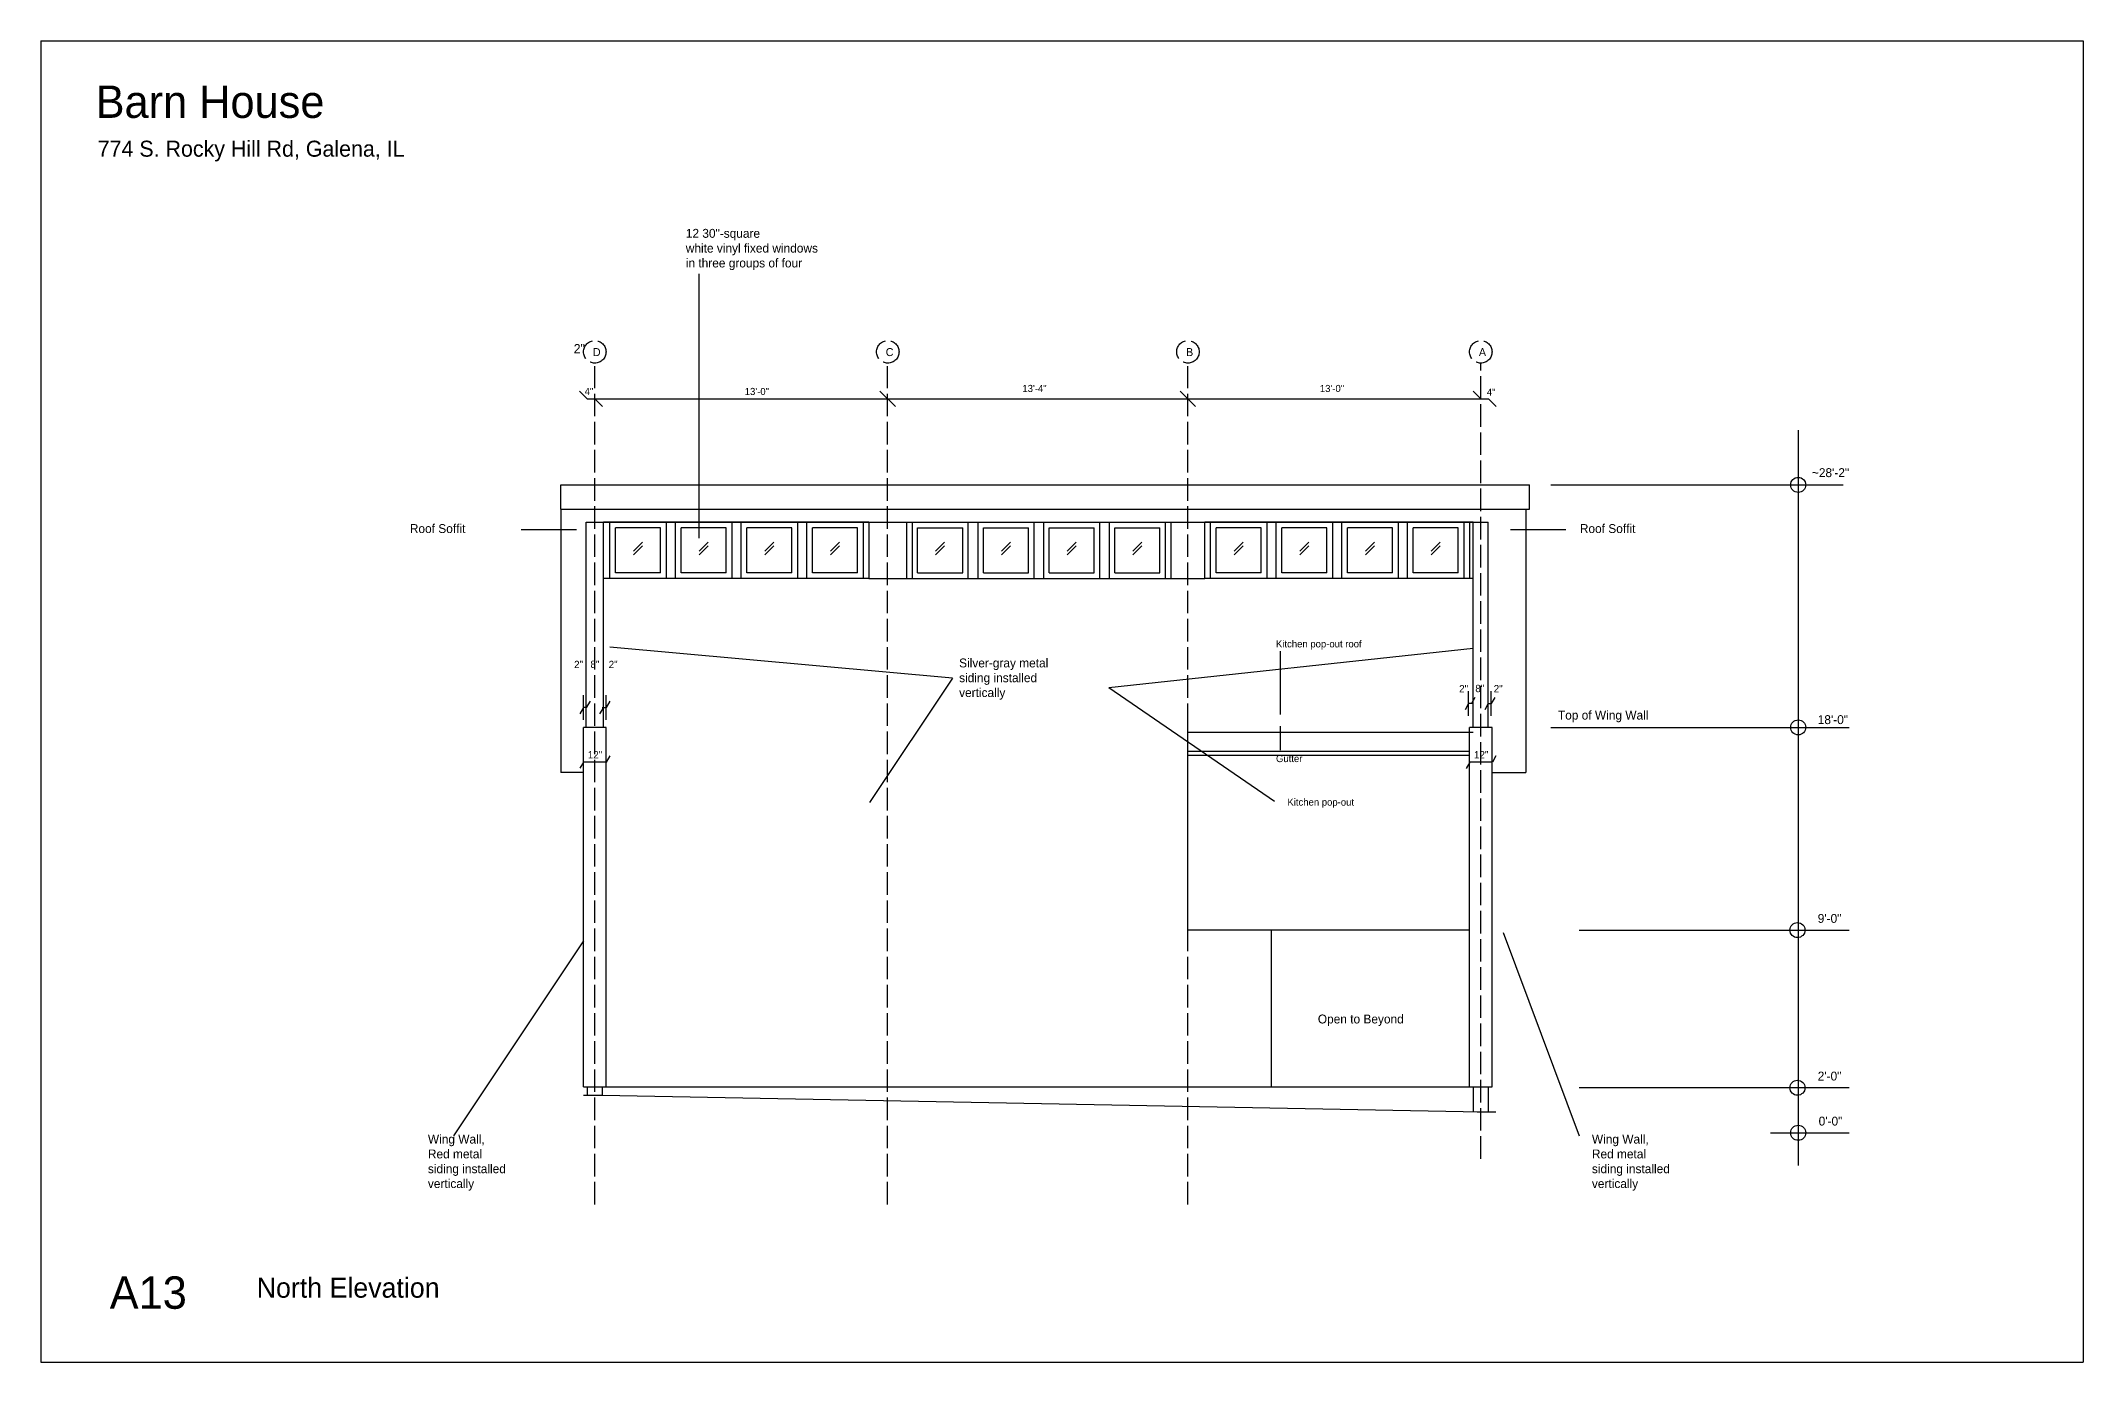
# Model space of a CAD drawing. Header units: inches. Extents: x 967 to 5652, y 0 to 2983.
# Drawn here: x 4564 to 5652, y 0 to 704 of the extents above; entities that cross this region are included whole.
import ezdxf

# ---------------------------------------------------------------- set-up
doc = ezdxf.new("R2010")
doc.units = ezdxf.units.IN
doc.header["$MEASUREMENT"] = 0
doc.linetypes.add('ACAD_ISO02W100', pattern=[15, 12, -3])
for name, color, linetype in [('const', 7, 'Continuous'), ('e1', 7, 'Continuous'), ('e2', 251, 'Continuous'), ('grid', 252, 'ACAD_ISO02W100'), ('walls', 7, 'Continuous')]:
    doc.layers.add(name, color=color, linetype=linetype)

msp = doc.modelspace()

# ---------------------------------------------------------------- linework, layer by layer
for p, q in [((4564.2, 704), (4564.2, 0)), ((4564.2, 704), (5652.2, 704)), ((5652.2, 704), (5652.2, 0)), ((4564.2, 0), (5652.2, 0))]:
    msp.add_line(p, q)
at = {"layer": 'const'}
for p, q in [((4853.3, 348.8), (4851.4, 345.5)), ((4856.8, 352.1), (4854.8, 348.8)), ((4863.9, 348.8), (4861.9, 345.5)), ((4867.3, 352.1), (4865.3, 348.8)), ((5324.8, 350.9), (5322.9, 347.6)), ((5328.2, 354.2), (5326.3, 350.9)), ((5335.3, 350.9), (5333.4, 347.6)), ((5338.8, 354.2), (5336.8, 350.9)), ((4853.3, 319.7), (4851.4, 316.4)), ((4867.3, 323), (4865.3, 319.7)), ((5325.5, 319.7), (5323.6, 316.3)), ((5339.4, 323), (5337.5, 319.7))]:
    msp.add_line(p, q, dxfattribs=at)
at = {"layer": 'e1'}
for p, q in [((4851.2, 517.4), (4855.3, 513.3)), ((4859.3, 513.3), (4863.5, 509.2)), ((5011.2, 517.4), (5019.5, 509.2)), ((5171.2, 517.4), (5179.4, 509.2)), ((5327.3, 517.4), (5331.4, 513.3)), ((5335.4, 513.3), (5339.5, 509.2)), ((4841.3, 454.5), (5357.3, 454.5)), ((4849.6, 443.4), (4820.1, 443.4)), ((5376.7, 443.4), (5347.2, 443.4)), ((5175.3, 230.2), (5175.3, 341)), ((5175.3, 325.6), (5325.3, 325.6)), ((5325.3, 230.2), (5175.3, 230.2)), ((5219.8, 146.7), (5219.8, 230.2)), ((4867.3, 146.7), (5337.3, 146.7))]:
    msp.add_line(p, q, dxfattribs=at)
at = {"layer": 'e2'}
for p, q in [((4914.9, 439), (4914.9, 579.8)), ((4855.3, 513.3), (5335.4, 513.3)), ((5500.4, 496.6), (5500.4, 104.8)), ((5368.6, 467.4), (5524.3, 467.4)), ((4841.3, 454.5), (4841.3, 314.2)), ((4854.8, 447.5), (5335.3, 447.5)), ((5005.3, 447.5), (4863.9, 447.5)), ((4867.3, 417.5), (4867.3, 447.5)), ((4897.3, 447.5), (4897.3, 417.5)), ((4902.3, 417.5), (4902.3, 447.5)), ((4932.3, 447.5), (4932.3, 417.5)), ((4937.3, 417.5), (4937.3, 447.5)), ((4967.3, 447.5), (4967.3, 417.5)), ((4972.3, 417.5), (4972.3, 447.5)), ((5002.3, 447.5), (5002.3, 417.5)), ((5005.3, 447.5), (5005.3, 417.5)), ((5005.3, 447.5), (5024.3, 447.5)), ((5024.3, 447.5), (5184.3, 447.5)), ((5025.3, 447.5), (5025.3, 417.5)), ((5028.3, 447.5), (5028.3, 417.5)), ((5058.3, 417.5), (5058.3, 447.5)), ((5063.3, 447.5), (5063.3, 417.5)), ((5093.3, 417.5), (5093.3, 447.5)), ((5093.3, 447.5), (5098.3, 447.5)), ((5098.3, 447.5), (5098.3, 417.5)), ((5128.3, 417.5), (5128.3, 447.5)), ((5133.3, 447.5), (5133.3, 417.5)), ((5163.3, 417.5), (5163.3, 447.5)), ((5166.3, 417.5), (5166.3, 447.5)), ((5184.3, 417.5), (5184.3, 447.5)), ((5325.3, 447.5), (5184.3, 447.5)), ((5187.3, 417.5), (5187.3, 447.5)), ((5217.3, 447.5), (5217.3, 417.5)), ((5222.3, 417.5), (5222.3, 447.5)), ((5252.3, 447.5), (5252.3, 417.5)), ((5257.3, 447.5), (5252.3, 447.5)), ((5257.3, 417.5), (5257.3, 447.5)), ((5287.3, 447.5), (5287.3, 417.5)), ((5292.3, 417.5), (5292.3, 447.5)), ((5322.3, 447.5), (5322.3, 417.5)), ((5325.3, 447.5), (5325.3, 417.5)), ((5327.3, 447.5), (5325.3, 447.5)), ((5355.3, 454.5), (5355.3, 314.2)), ((4870.3, 420.5), (4870.3, 444.5)), ((4894.3, 444.5), (4870.3, 444.5)), ((4879.9, 432.1), (4884.7, 436.9)), ((4894.3, 420.5), (4894.3, 444.5)), ((4905.3, 420.5), (4905.3, 444.5)), ((4929.3, 444.5), (4905.3, 444.5)), ((4914.9, 432.1), (4919.7, 436.9)), ((4929.3, 420.5), (4929.3, 444.5)), ((4940.3, 420.5), (4940.3, 444.5)), ((4964.3, 444.5), (4940.3, 444.5)), ((4949.9, 432.1), (4954.7, 436.9)), ((4964.3, 420.5), (4964.3, 444.5)), ((4975.3, 420.5), (4975.3, 444.5)), ((4999.3, 444.5), (4975.3, 444.5)), ((4984.9, 432.1), (4989.7, 436.9)), ((4999.3, 420.5), (4999.3, 444.5)), ((5031.3, 420.5), (5031.3, 444.5)), ((5031.3, 444.5), (5055.3, 444.5)), ((5040.9, 432.1), (5045.7, 436.9)), ((5055.3, 420.5), (5055.3, 444.5)), ((5066.3, 420.5), (5066.3, 444.5)), ((5066.3, 444.5), (5090.3, 444.5)), ((5075.9, 432.1), (5080.7, 436.9)), ((5090.3, 420.5), (5090.3, 444.5)), ((5101.3, 420.5), (5101.3, 444.5)), ((5101.3, 444.5), (5125.3, 444.5)), ((5110.9, 432.1), (5115.7, 436.9)), ((5125.3, 420.5), (5125.3, 444.5)), ((5136.3, 420.5), (5136.3, 444.5)), ((5136.3, 444.5), (5160.3, 444.5)), ((5145.9, 432.1), (5150.7, 436.9)), ((5160.3, 420.5), (5160.3, 444.5)), ((5190.3, 420.5), (5190.3, 444.5)), ((5214.3, 444.5), (5190.3, 444.5)), ((5199.9, 432.1), (5204.7, 436.9)), ((5214.3, 420.5), (5214.3, 444.5)), ((5225.3, 420.5), (5225.3, 444.5)), ((5249.3, 444.5), (5225.3, 444.5)), ((5234.9, 432.1), (5239.7, 436.9)), ((5249.3, 420.5), (5249.3, 444.5)), ((5260.3, 420.5), (5260.3, 444.5)), ((5284.3, 444.5), (5260.3, 444.5)), ((5269.9, 432.1), (5274.7, 436.9)), ((5284.3, 420.5), (5284.3, 444.5)), ((5295.3, 420.5), (5295.3, 444.5)), ((5319.3, 444.5), (5295.3, 444.5)), ((5304.9, 432.1), (5309.7, 436.9)), ((5319.3, 420.5), (5319.3, 444.5)), ((4879.9, 430.1), (4884.7, 434.9)), ((4914.9, 430.1), (4919.7, 434.9)), ((4949.9, 430.1), (4954.7, 434.9)), ((4984.9, 430.1), (4989.7, 434.9)), ((5040.9, 430.1), (5045.7, 434.9)), ((5075.9, 430.1), (5080.7, 434.9)), ((5110.9, 430.1), (5115.7, 434.9)), ((5145.9, 430.1), (5150.7, 434.9)), ((5199.9, 430.1), (5204.7, 434.9)), ((5234.9, 430.1), (5239.7, 434.9)), ((5269.9, 430.1), (5274.7, 434.9)), ((5304.9, 430.1), (5309.7, 434.9)), ((5005.3, 417.5), (4863.9, 417.5)), ((4894.3, 420.5), (4870.3, 420.5)), ((4929.3, 420.5), (4905.3, 420.5)), ((4964.3, 420.5), (4940.3, 420.5)), ((4999.3, 420.5), (4975.3, 420.5)), ((5005.3, 417.5), (5024.3, 417.5)), ((5024.3, 417.5), (5184.3, 417.5)), ((5031.3, 420.5), (5055.3, 420.5)), ((5066.3, 420.5), (5090.3, 420.5)), ((5093.3, 417.5), (5098.3, 417.5)), ((5101.3, 420.5), (5125.3, 420.5)), ((5136.3, 420.5), (5160.3, 420.5)), ((5325.3, 417.5), (5184.3, 417.5)), ((5214.3, 420.5), (5190.3, 420.5)), ((5249.3, 420.5), (5225.3, 420.5)), ((5257.3, 417.5), (5252.3, 417.5)), ((5284.3, 420.5), (5260.3, 420.5)), ((5319.3, 420.5), (5295.3, 420.5)), ((5327.3, 417.5), (5325.3, 417.5)), ((5049.9, 364.5), (4867.3, 380.9)), ((5133.1, 359.4), (5327.3, 380.4)), ((5224.5, 378.8), (5224.5, 345.1)), ((5049.9, 364.5), (5005.6, 298.2)), ((5133.1, 359.4), (5221.4, 298.9)), ((4853.3, 342.2), (4853.3, 355.4)), ((4855.3, 348.8), (4853.3, 348.8)), ((4863.3, 348.8), (4865.3, 348.8)), ((4865.3, 342.2), (4865.3, 355.4)), ((5324.8, 344.3), (5324.8, 357.5)), ((5326.8, 350.9), (5324.8, 350.9)), ((5334.8, 350.9), (5336.8, 350.9)), ((5336.8, 344.3), (5336.8, 357.5)), ((5224.5, 338.8), (5224.5, 326)), ((5368.6, 338.2), (5527.6, 338.2)), ((5175.3, 335.6), (5327.3, 335.6)), ((4865.3, 319.7), (4853.3, 319.7)), ((5325.3, 323.2), (5175.3, 323.2)), ((5337.5, 319.7), (5325.5, 319.7)), ((4853.3, 314.2), (4841.3, 314.2)), ((5337.3, 314.2), (5355.3, 314.2)), ((5343.3, 228.9), (5383.8, 120.6)), ((5383.8, 230.2), (5527.6, 230.2)), ((4853.3, 224.5), (4784, 120.6)), ((5383.8, 146.3), (5527.6, 146.3)), ((5485.7, 122.2), (5527.6, 122.2))]:
    msp.add_line(p, q, dxfattribs=at)
for centre in [(5500.4, 467.4), (5500.4, 338.2), (5500, 230.2), (5500, 146.2), (5500.4, 122.2)]:
    msp.add_circle(centre, 4, dxfattribs=at)
at = {"layer": 'grid'}
for p, q in [((4859.3, 84), (4859.3, 530.6)), ((5015.3, 84), (5015.3, 530.6)), ((5175.3, 84), (5175.3, 530.6)), ((5331.3, 108.4), (5331.3, 532.3))]:
    msp.add_line(p, q, dxfattribs=at)
for centre in [(4859.3, 538.3), (5015.4, 538.3), (5175.3, 538.3), (5331.3, 538.3)]:
    msp.add_circle(centre, 6, dxfattribs=at)
at = {"layer": 'walls'}
for p, q in [((4841.3, 467.4), (5357.3, 467.4)), ((4841.3, 454.5), (4841.3, 467.4)), ((5357.3, 454.5), (5357.3, 467.4)), ((4854.8, 338.2), (4854.8, 447.5)), ((4863.9, 338.2), (4863.9, 447.5)), ((5327.3, 338.2), (5327.3, 447.5)), ((5335.3, 338.2), (5335.3, 447.5)), ((4853.3, 146.7), (4853.3, 338.2)), ((4865.3, 338.2), (4853.3, 338.2)), ((4865.3, 146.7), (4865.3, 338.2)), ((5325.3, 146.7), (5325.3, 338.2)), ((5337.3, 338.2), (5325.3, 338.2)), ((5337.3, 146.7), (5337.3, 338.2)), ((4853.3, 146.7), (4867.3, 146.7)), ((4853.3, 142.3), (4863.3, 142.3)), ((4855.3, 146.7), (4855.3, 142.3)), ((4863.3, 146.7), (4863.3, 142.3)), ((4863.3, 142.3), (5331.3, 133.3)), ((5327.3, 146.7), (5327.3, 133.3)), ((5329.3, 146.7), (5337.3, 146.7)), ((5335.3, 146.7), (5335.3, 133.3)), ((5329.3, 133.3), (5339.3, 133.3))]:
    msp.add_line(p, q, dxfattribs=at)

# ---------------------------------------------------------------- texts
at = {"layer": 'const', "attachment_point": 1}
for s, insert, char_height, width in [('Barn House', (4593.4, 680.2), 17.26, 6582.049), ('774 S. Rocky Hill Rd, Galena, IL', (4594.5, 650.8), 8.525, 3250.395), ('\\P12 30"-square^Jwhite vinyl fixed windows^Jin three groups of four', (4907.8, 611.7), 4.736, 1805.775), ('\\P2"', (4848.1, 550.6), 4.89, 1864.026), ('D', (4858.3, 540.3), 4.26, 1625.197), ('C', (5014.3, 540.3), 4.26, 1625.197), ('B', (5174.3, 540.3), 4.26, 1625.197), ('A', (5330.3, 540.3), 4.26, 1625.197), ('\\P4"', (4853.9, 525.4), 3.79, 1444.62), ('\\P13\'-0"', (4939.2, 525.4), 3.79, 1444.62), ('\\P13\'-4"', (5087.1, 527), 3.79, 1444.62), ('\\P13\'-0"', (5245.6, 527), 3.79, 1444.62), ('\\P4"', (5334.5, 525), 3.79, 1444.62), ('~28\'-2"', (5507.7, 476.3), 4.74, 1805.775), ('\\PRoof Soffit', (4760.8, 454.4), 4.736, 1805.775), ('\\PRoof Soffit', (5384.1, 454.4), 4.736, 1805.775), ('Kitchen pop-out roof', (5222.2, 384.6), 3.789, 1444.62), ('\\P2"', (4848.3, 380.2), 3.91, 1491.22), ('\\P8"', (4857, 380.3), 3.91, 1491.22), ('\\P2"', (4866.7, 380.2), 3.91, 1491.22), ('\\PSilver-gray metal^Jsiding installed^Jvertically', (5053.4, 382.8), 4.736, 1805.775), ('\\P2"', (5319.8, 367.3), 3.91, 1491.22), ('\\P8"', (5328.4, 367.4), 3.91, 1491.22), ('\\P2"', (5338.2, 367.3), 3.91, 1491.22), ('Top of Wing Wall', (5372.4, 347.1), 4.736, 1805.775), ('18\'-0"', (5510.8, 344.7), 4.74, 1805.775), ('\\P12"', (4855.6, 332.1), 3.91, 1491.22), ('Gutter', (5222.2, 323.5), 3.79, 1444.62), ('\\P12"', (5327.7, 332.1), 3.91, 1491.22), ('Kitchen pop-out', (5228.3, 300.3), 3.789, 1444.62), ('9\'-0"', (5510.8, 238.8), 4.74, 1805.775), ('Open to Beyond', (5244.5, 185.2), 4.736, 1805.775), ('2\'-0"', (5510.8, 154.8), 4.74, 1805.775), ('0\'-0"', (5511.3, 130.8), 4.74, 1805.775), ('Wing Wall,\\PRed metal^Jsiding installed^Jvertically', (4770.4, 121.2), 4.736, 1805.775), ('Wing Wall,\\PRed metal^Jsiding installed^Jvertically', (5390.5, 121.2), 4.736, 1805.775), ('A13', (4600.9, 45.7), 17.26, 6582.049), ('North Elevation', (4679.2, 45), 10.656, 4062.993)]:
    msp.add_mtext(s, dxfattribs=dict(at, insert=insert, char_height=char_height, width=width))

doc.saveas('drawing.dxf')
